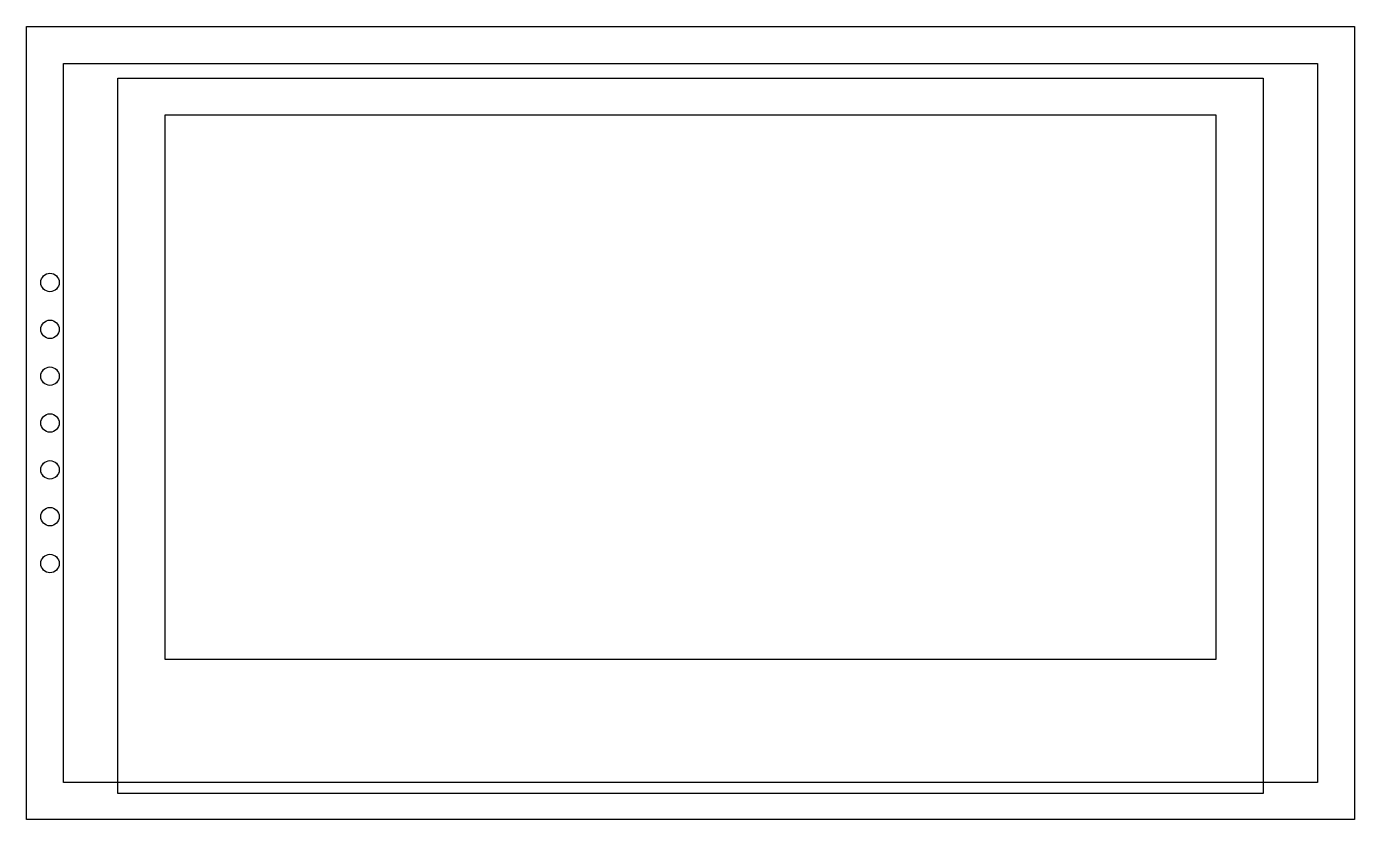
# Model space of a CAD drawing. Header units: millimetres. Extents: x 7 to 79, y 151.3 to 194.3.
import ezdxf

# ---------------------------------------------------------------- set-up
doc = ezdxf.new("R2010")
doc.units = ezdxf.units.MM
doc.layers.get('0').update_dxf_attribs({"linetype": 'CONTINUOUS'})

msp = doc.modelspace()

# ---------------------------------------------------------------- linework, layer by layer
for points in [[(7, 194.3), (79, 194.3), (79, 151.3), (7, 151.3)], [(77, 192.3), (77, 153.3), (9, 153.3), (9, 192.3)], [(74.05, 152.7), (11.95, 152.7), (11.95, 191.5), (74.05, 191.5)], [(71.5, 160), (71.5, 189.5), (14.5, 189.5), (14.5, 160)]]:
    msp.add_lwpolyline(points, close=True)
for centre in [(8.27, 180.42), (8.27, 177.88), (8.27, 175.34), (8.27, 172.8), (8.27, 170.26), (8.27, 167.72), (8.27, 165.18)]:
    msp.add_circle(centre, 0.5)

doc.saveas('drawing.dxf')
